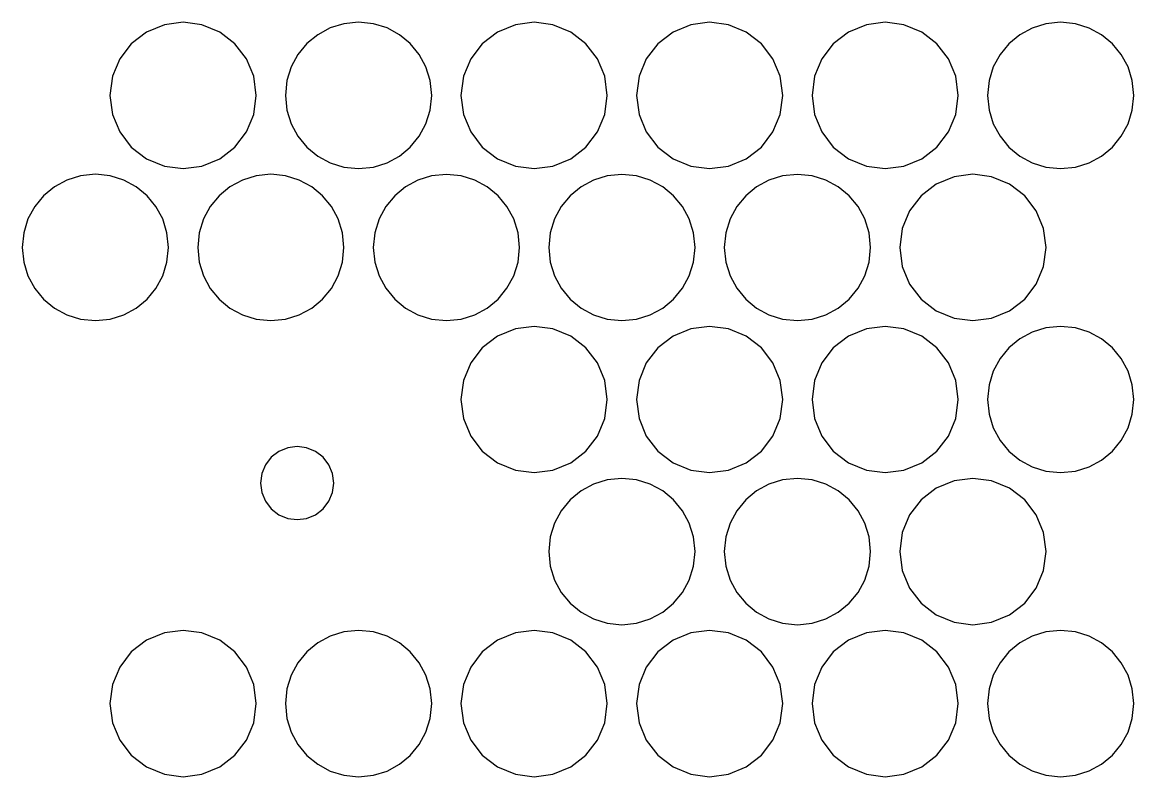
# Model space of a CAD drawing. Extents: x -1 to 195, y 16 to 212.
# Drawn here: x 119.5 to 195.5, y 15.5 to 67.1 of the extents above; entities that cross this region are included whole.
import ezdxf

# ---------------------------------------------------------------- set-up
doc = ezdxf.new("R2010")
doc.units = 0

msp = doc.modelspace()

# ---------------------------------------------------------------- linework, layer by layer
for p, q in [((129.216316, 66.902818), (127.999972, 66.400414)), ((130.499969, 67.070286), (129.216316, 66.902818)), ((131.783622, 66.902818), (130.499969, 67.070286)), ((132.999966, 66.400414), (131.783622, 66.902818)), ((141.49228, 66.968704), (140.55373, 66.677361)), ((142.499953, 67.070286), (141.49228, 66.968704)), ((143.507627, 66.968704), (142.499953, 67.070286)), ((144.446177, 66.677361), (143.507627, 66.968704)), ((153.216285, 66.902818), (151.999941, 66.400414)), ((154.499938, 67.070286), (153.216285, 66.902818)), ((155.783591, 66.902818), (154.499938, 67.070286)), ((156.999935, 66.400414), (155.783591, 66.902818)), ((165.21627, 66.902818), (163.999926, 66.400414)), ((166.499923, 67.070286), (165.21627, 66.902818)), ((167.783576, 66.902818), (166.499923, 67.070286)), ((168.99992, 66.400414), (167.783576, 66.902818)), ((177.216254, 66.902818), (175.99991, 66.400414)), ((178.499908, 67.070286), (177.216254, 66.902818)), ((179.783561, 66.902818), (178.499908, 67.070286)), ((180.999905, 66.400414), (179.783561, 66.902818)), ((189.4926, 66.965962), (188.554353, 66.674829)), ((190.499894, 67.067468), (189.4926, 66.965962)), ((191.507187, 66.965962), (190.499894, 67.067468)), ((192.445434, 66.674829), (191.507187, 66.965962)), ((127.999972, 66.400414), (126.956705, 65.598231)), ((134.043233, 65.598231), (132.999966, 66.400414)), ((139.704409, 66.216365), (138.964424, 65.605821)), ((140.55373, 66.677361), (139.704409, 66.216365)), ((145.295498, 66.216365), (144.446177, 66.677361)), ((146.035483, 65.605821), (145.295498, 66.216365)), ((151.999941, 66.400414), (150.956674, 65.598231)), ((158.043202, 65.598231), (156.999935, 66.400414)), ((163.999926, 66.400414), (162.956659, 65.598231)), ((170.043187, 65.598231), (168.99992, 66.400414)), ((175.99991, 66.400414), (174.956644, 65.598231)), ((182.043171, 65.598231), (180.999905, 66.400414)), ((187.705243, 66.214149), (186.96536, 65.604)), ((188.554353, 66.674829), (187.705243, 66.214149)), ((193.294544, 66.214149), (192.445434, 66.674829)), ((194.034427, 65.604), (193.294544, 66.214149)), ((126.956705, 65.598231), (126.169847, 64.570289)), ((134.830091, 64.570289), (134.043233, 65.598231)), ((138.964424, 65.605821), (138.35388, 64.865836)), ((146.646027, 64.865836), (146.035483, 65.605821)), ((150.956674, 65.598231), (150.169816, 64.570289)), ((158.83006, 64.570289), (158.043202, 65.598231)), ((162.956659, 65.598231), (162.169801, 64.570289)), ((170.830045, 64.570289), (170.043187, 65.598231)), ((174.956644, 65.598231), (174.169785, 64.570289)), ((182.83003, 64.570289), (182.043171, 65.598231)), ((186.96536, 65.604), (186.354794, 64.864461)), ((194.644993, 64.864461), (194.034427, 65.604)), ((138.35388, 64.865836), (137.892884, 64.016515)), ((147.107023, 64.016515), (146.646027, 64.865836)), ((186.354794, 64.864461), (185.893636, 64.01561)), ((195.106151, 64.01561), (194.644993, 64.864461)), ((126.169847, 64.570289), (125.673052, 63.374878)), ((135.326886, 63.374878), (134.830091, 64.570289)), ((137.892884, 64.016515), (137.601541, 63.077965)), ((147.398366, 63.077965), (147.107023, 64.016515)), ((150.169816, 64.570289), (149.673021, 63.374879)), ((159.326855, 63.374879), (158.83006, 64.570289)), ((162.169801, 64.570289), (161.673006, 63.374879)), ((171.32684, 63.374879), (170.830045, 64.570289)), ((174.169785, 64.570289), (173.67299, 63.374879)), ((183.326825, 63.374879), (182.83003, 64.570289)), ((185.893636, 64.01561), (185.601974, 63.077528)), ((195.397813, 63.077528), (195.106151, 64.01561)), ((125.673052, 63.374878), (125.499975, 62.070292)), ((135.499963, 62.070292), (135.326886, 63.374878)), ((149.673021, 63.374879), (149.499944, 62.070292)), ((159.499932, 62.070292), (159.326855, 63.374879)), ((161.673006, 63.374879), (161.499929, 62.070292)), ((171.499917, 62.070292), (171.32684, 63.374879)), ((173.67299, 63.374879), (173.499913, 62.070292)), ((183.499902, 62.070292), (183.326825, 63.374879)), ((137.601541, 63.077965), (137.499959, 62.070292)), ((147.499948, 62.070292), (147.398366, 63.077965)), ((185.601974, 63.077528), (185.499901, 62.070292)), ((195.499887, 62.070292), (195.397813, 63.077528)), ((125.499975, 62.070292), (125.673052, 60.765705)), ((135.326886, 60.765705), (135.499963, 62.070292)), ((135.499963, 62.070292), (135.499963, 62.070292)), ((137.499959, 62.070292), (137.601541, 61.062619)), ((147.398366, 61.062619), (147.499948, 62.070292)), ((147.499948, 62.070292), (147.499948, 62.070292)), ((149.499944, 62.070292), (149.673021, 60.765705)), ((159.326855, 60.765705), (159.499932, 62.070292)), ((159.499932, 62.070292), (159.499932, 62.070292)), ((161.499929, 62.070292), (161.673006, 60.765705)), ((171.32684, 60.765705), (171.499917, 62.070292)), ((171.499917, 62.070292), (171.499917, 62.070292)), ((173.499913, 62.070292), (173.67299, 60.765705)), ((183.326825, 60.765705), (183.499902, 62.070292)), ((183.499902, 62.070292), (183.499902, 62.070292)), ((185.499901, 62.070292), (185.601974, 61.063056)), ((195.397813, 61.063056), (195.499887, 62.070292)), ((195.499887, 62.070292), (195.499887, 62.070292)), ((137.601541, 61.062619), (137.892884, 60.124068)), ((147.107023, 60.124068), (147.398366, 61.062619)), ((185.601974, 61.063056), (185.893636, 60.124973)), ((195.106151, 60.124973), (195.397813, 61.063056)), ((125.673052, 60.765705), (126.169847, 59.570295)), ((134.830091, 59.570295), (135.326886, 60.765705)), ((137.892884, 60.124068), (138.35388, 59.274748)), ((146.646027, 59.274748), (147.107023, 60.124068)), ((149.673021, 60.765705), (150.169816, 59.570295)), ((158.83006, 59.570295), (159.326855, 60.765705)), ((161.673006, 60.765705), (162.169801, 59.570295)), ((170.830045, 59.570295), (171.32684, 60.765705)), ((173.67299, 60.765705), (174.169785, 59.570295)), ((182.83003, 59.570295), (183.326825, 60.765705)), ((185.893636, 60.124973), (186.354794, 59.276123)), ((194.644993, 59.276123), (195.106151, 60.124973)), ((126.169847, 59.570295), (126.956705, 58.542352)), ((134.043233, 58.542352), (134.830091, 59.570295)), ((150.169816, 59.570295), (150.956674, 58.542352)), ((158.043202, 58.542352), (158.83006, 59.570295)), ((162.169801, 59.570295), (162.956659, 58.542352)), ((170.043187, 58.542352), (170.830045, 59.570295)), ((174.169785, 59.570295), (174.956644, 58.542352)), ((182.043171, 58.542352), (182.83003, 59.570295)), ((126.956705, 58.542352), (127.999972, 57.74017)), ((132.999966, 57.74017), (134.043233, 58.542352)), ((138.35388, 59.274748), (138.964424, 58.534762)), ((138.964424, 58.534762), (139.704409, 57.924218)), ((145.295498, 57.924218), (146.035483, 58.534762)), ((146.035483, 58.534762), (146.646027, 59.274748)), ((150.956674, 58.542352), (151.999941, 57.74017)), ((156.999935, 57.74017), (158.043202, 58.542352)), ((162.956659, 58.542352), (163.999926, 57.74017)), ((168.99992, 57.74017), (170.043187, 58.542352)), ((174.956644, 58.542352), (175.99991, 57.74017)), ((180.999905, 57.74017), (182.043171, 58.542352)), ((186.354794, 59.276123), (186.96536, 58.536584)), ((186.96536, 58.536584), (187.705243, 57.926435)), ((193.294544, 57.926435), (194.034427, 58.536584)), ((194.034427, 58.536584), (194.644993, 59.276123)), ((139.704409, 57.924218), (140.55373, 57.463222)), ((144.446177, 57.463222), (145.295498, 57.924218)), ((187.705243, 57.926435), (188.554353, 57.465754)), ((192.445434, 57.465754), (193.294544, 57.926435)), ((127.999972, 57.74017), (129.216316, 57.237766)), ((129.216316, 57.237766), (130.499969, 57.070298)), ((130.499969, 57.070298), (131.783622, 57.237766)), ((131.783622, 57.237766), (132.999966, 57.74017)), ((140.55373, 57.463222), (141.49228, 57.17188)), ((141.49228, 57.17188), (142.499953, 57.070298)), ((142.499953, 57.070298), (143.507627, 57.17188)), ((143.507627, 57.17188), (144.446177, 57.463222)), ((151.999941, 57.74017), (153.216285, 57.237766)), ((153.216285, 57.237766), (154.499938, 57.070297)), ((154.499938, 57.070297), (155.783591, 57.237766)), ((155.783591, 57.237766), (156.999935, 57.74017)), ((163.999926, 57.74017), (165.21627, 57.237766)), ((165.21627, 57.237766), (166.499923, 57.070297)), ((166.499923, 57.070297), (167.783576, 57.237766)), ((167.783576, 57.237766), (168.99992, 57.74017)), ((175.99991, 57.74017), (177.216254, 57.237766)), ((177.216254, 57.237766), (178.499908, 57.070297)), ((178.499908, 57.070297), (179.783561, 57.237766)), ((179.783561, 57.237766), (180.999905, 57.74017)), ((188.554353, 57.465754), (189.4926, 57.174622)), ((189.4926, 57.174622), (190.499894, 57.073115)), ((190.499894, 57.073115), (191.507187, 57.174622)), ((191.507187, 57.174622), (192.445434, 57.465754)), ((122.554032, 56.283645), (121.704797, 55.822778)), ((123.492458, 56.574902), (122.554032, 56.283645)), ((124.499976, 56.676453), (123.492458, 56.574902)), ((125.507494, 56.574902), (124.499976, 56.676453)), ((126.44592, 56.283645), (125.507494, 56.574902)), ((127.295155, 55.822778), (126.44592, 56.283645)), ((134.55422, 56.282888), (133.705049, 55.822115)), ((135.492556, 56.574082), (134.55422, 56.282888)), ((136.499961, 56.675611), (135.492556, 56.574082)), ((137.507365, 56.574082), (136.499961, 56.675611)), ((138.445701, 56.282888), (137.507365, 56.574082)), ((139.294873, 55.822115), (138.445701, 56.282888)), ((146.554406, 56.282147), (145.705296, 55.821466)), ((147.492652, 56.573279), (146.554406, 56.282147)), ((148.499946, 56.674785), (147.492652, 56.573279)), ((149.507239, 56.573279), (148.499946, 56.674785)), ((150.445486, 56.282147), (149.507239, 56.573279)), ((151.294596, 55.821466), (150.445486, 56.282147)), ((158.55439, 56.282147), (157.70528, 55.821466)), ((159.492637, 56.573279), (158.55439, 56.282147)), ((160.499931, 56.674785), (159.492637, 56.573279)), ((161.507224, 56.573279), (160.499931, 56.674785)), ((162.445471, 56.282147), (161.507224, 56.573279)), ((163.294581, 55.821466), (162.445471, 56.282147)), ((170.554375, 56.282147), (169.705265, 55.821466)), ((171.492622, 56.573279), (170.554375, 56.282147)), ((172.499915, 56.674785), (171.492622, 56.573279)), ((173.507209, 56.573279), (172.499915, 56.674785)), ((174.445455, 56.282147), (173.507209, 56.573279)), ((175.294565, 55.821466), (174.445455, 56.282147)), ((183.216248, 56.510135), (181.999904, 56.007731)), ((184.499901, 56.677603), (183.216248, 56.510135)), ((185.783554, 56.510135), (184.499901, 56.677603)), ((186.999898, 56.007731), (185.783554, 56.510135)), ((121.704797, 55.822778), (120.964853, 55.212395)), ((128.035099, 55.212395), (127.295155, 55.822778)), ((133.705049, 55.822115), (132.965136, 55.211851)), ((140.034786, 55.211851), (139.294873, 55.822115)), ((145.705296, 55.821466), (144.965413, 55.211317)), ((152.034479, 55.211317), (151.294596, 55.821466)), ((157.70528, 55.821466), (156.965397, 55.211317)), ((164.034464, 55.211317), (163.294581, 55.821466)), ((169.705265, 55.821466), (168.965382, 55.211317)), ((176.034448, 55.211317), (175.294565, 55.821466)), ((181.999904, 56.007731), (180.956637, 55.205549)), ((188.043165, 55.205549), (186.999898, 56.007731)), ((120.964853, 55.212395), (120.3543, 54.472592)), ((128.645652, 54.472592), (128.035099, 55.212395)), ((132.965136, 55.211851), (132.354576, 54.472181)), ((140.645345, 54.472181), (140.034786, 55.211851)), ((144.965413, 55.211317), (144.354847, 54.471778)), ((152.645045, 54.471778), (152.034479, 55.211317)), ((156.965397, 55.211317), (156.354831, 54.471778)), ((164.64503, 54.471778), (164.034464, 55.211317)), ((168.965382, 55.211317), (168.354816, 54.471778)), ((176.645014, 54.471778), (176.034448, 55.211317)), ((180.956637, 55.205549), (180.169779, 54.177606)), ((188.830023, 54.177606), (188.043165, 55.205549)), ((120.3543, 54.472592), (119.893238, 53.623463)), ((129.106714, 53.623463), (128.645652, 54.472592)), ((132.354576, 54.472181), (131.893465, 53.623193)), ((141.106456, 53.623193), (140.645345, 54.472181)), ((144.354847, 54.471778), (143.893688, 53.622928)), ((153.106204, 53.622928), (152.645045, 54.471778)), ((156.354831, 54.471778), (155.893673, 53.622928)), ((165.106188, 53.622928), (164.64503, 54.471778)), ((168.354816, 54.471778), (167.893657, 53.622928)), ((177.106173, 53.622928), (176.645014, 54.471778)), ((180.169779, 54.177606), (179.672984, 52.982196)), ((189.326818, 52.982196), (188.830023, 54.177606)), ((119.893238, 53.623463), (119.601765, 52.685104)), ((129.398187, 52.685104), (129.106714, 53.623463)), ((131.893465, 53.623193), (131.601897, 52.684973)), ((141.398024, 52.684973), (141.106456, 53.623193)), ((143.893688, 53.622928), (143.602027, 52.684845)), ((153.397865, 52.684845), (153.106204, 53.622928)), ((155.893673, 53.622928), (155.602011, 52.684845)), ((165.39785, 52.684845), (165.106188, 53.622928)), ((167.893657, 53.622928), (167.601996, 52.684845)), ((177.397834, 52.684845), (177.106173, 53.622928)), ((119.601765, 52.685104), (119.499982, 51.677609)), ((129.49997, 51.677609), (129.398187, 52.685104)), ((131.601897, 52.684973), (131.499967, 51.677609)), ((141.499954, 51.677609), (141.398024, 52.684973)), ((143.602027, 52.684845), (143.499953, 51.677609)), ((153.499939, 51.677609), (153.397865, 52.684845)), ((155.602011, 52.684845), (155.499938, 51.677609)), ((165.499923, 51.677609), (165.39785, 52.684845)), ((167.601996, 52.684845), (167.499922, 51.677609)), ((177.499908, 51.677609), (177.397834, 52.684845)), ((179.672984, 52.982196), (179.499907, 51.677609)), ((189.499896, 51.677609), (189.326818, 52.982196)), ((119.499982, 51.677609), (119.601765, 50.670114)), ((129.398187, 50.670114), (129.49997, 51.677609)), ((129.49997, 51.677609), (129.49997, 51.677609)), ((131.499967, 51.677609), (131.601897, 50.670245)), ((141.398024, 50.670245), (141.499954, 51.677609)), ((141.499954, 51.677609), (141.499954, 51.677609)), ((143.499953, 51.677609), (143.602027, 50.670373)), ((153.397865, 50.670373), (153.499939, 51.677609)), ((153.499939, 51.677609), (153.499939, 51.677609)), ((155.499938, 51.677609), (155.602011, 50.670373)), ((165.39785, 50.670373), (165.499923, 51.677609)), ((165.499923, 51.677609), (165.499923, 51.677609)), ((167.499922, 51.677609), (167.601996, 50.670373)), ((177.397834, 50.670373), (177.499908, 51.677609)), ((177.499908, 51.677609), (177.499908, 51.677609)), ((179.499907, 51.677609), (179.672984, 50.373022)), ((189.326818, 50.373022), (189.499896, 51.677609)), ((189.499896, 51.677609), (189.499896, 51.677609)), ((119.601765, 50.670114), (119.893238, 49.731755)), ((129.106714, 49.731755), (129.398187, 50.670114)), ((131.601897, 50.670245), (131.893465, 49.732025)), ((141.106456, 49.732025), (141.398024, 50.670245)), ((143.602027, 50.670373), (143.893688, 49.73229)), ((153.106204, 49.73229), (153.397865, 50.670373)), ((155.602011, 50.670373), (155.893673, 49.73229)), ((165.106188, 49.73229), (165.39785, 50.670373)), ((167.601996, 50.670373), (167.893657, 49.73229)), ((177.106173, 49.73229), (177.397834, 50.670373)), ((179.672984, 50.373022), (180.169779, 49.177612)), ((188.830023, 49.177612), (189.326818, 50.373022)), ((119.893238, 49.731755), (120.3543, 48.882626)), ((128.645652, 48.882626), (129.106714, 49.731755)), ((131.893465, 49.732025), (132.354576, 48.883037)), ((140.645345, 48.883037), (141.106456, 49.732025)), ((143.893688, 49.73229), (144.354847, 48.88344)), ((152.645045, 48.88344), (153.106204, 49.73229)), ((155.893673, 49.73229), (156.354831, 48.88344)), ((164.64503, 48.88344), (165.106188, 49.73229)), ((167.893657, 49.73229), (168.354816, 48.88344)), ((176.645014, 48.88344), (177.106173, 49.73229)), ((120.3543, 48.882626), (120.964853, 48.142823)), ((128.035099, 48.142823), (128.645652, 48.882626)), ((132.354576, 48.883037), (132.965136, 48.143367)), ((140.034786, 48.143367), (140.645345, 48.883037)), ((144.354847, 48.88344), (144.965413, 48.143901)), ((152.034479, 48.143901), (152.645045, 48.88344)), ((156.354831, 48.88344), (156.965397, 48.143901)), ((164.034464, 48.143901), (164.64503, 48.88344)), ((168.354816, 48.88344), (168.965382, 48.143901)), ((176.034448, 48.143901), (176.645014, 48.88344)), ((180.169779, 49.177612), (180.956637, 48.14967)), ((188.043165, 48.14967), (188.830023, 49.177612)), ((120.964853, 48.142823), (121.704797, 47.53244)), ((127.295155, 47.53244), (128.035099, 48.142823)), ((132.965136, 48.143367), (133.705049, 47.533103)), ((139.294873, 47.533103), (140.034786, 48.143367)), ((144.965413, 48.143901), (145.705296, 47.533752)), ((151.294596, 47.533752), (152.034479, 48.143901)), ((156.965397, 48.143901), (157.70528, 47.533752)), ((163.294581, 47.533752), (164.034464, 48.143901)), ((168.965382, 48.143901), (169.705265, 47.533752)), ((175.294565, 47.533752), (176.034448, 48.143901)), ((180.956637, 48.14967), (181.999904, 47.347487)), ((186.999898, 47.347487), (188.043165, 48.14967)), ((121.704797, 47.53244), (122.554032, 47.071573)), ((126.44592, 47.071573), (127.295155, 47.53244)), ((133.705049, 47.533103), (134.55422, 47.07233)), ((138.445701, 47.07233), (139.294873, 47.533103)), ((145.705296, 47.533752), (146.554406, 47.073072)), ((150.445486, 47.073072), (151.294596, 47.533752)), ((157.70528, 47.533752), (158.55439, 47.073072)), ((162.445471, 47.073072), (163.294581, 47.533752)), ((169.705265, 47.533752), (170.554375, 47.073072)), ((174.445455, 47.073072), (175.294565, 47.533752)), ((181.999904, 47.347487), (183.216248, 46.845083)), ((185.783554, 46.845083), (186.999898, 47.347487)), ((122.554032, 47.071573), (123.492458, 46.780317)), ((123.492458, 46.780317), (124.499976, 46.678766)), ((124.499976, 46.678766), (125.507494, 46.780317)), ((125.507494, 46.780317), (126.44592, 47.071573)), ((134.55422, 47.07233), (135.492556, 46.781136)), ((135.492556, 46.781136), (136.499961, 46.679608)), ((136.499961, 46.679608), (137.507365, 46.781136)), ((137.507365, 46.781136), (138.445701, 47.07233)), ((146.554406, 47.073072), (147.492652, 46.781939)), ((147.492652, 46.781939), (148.499946, 46.680433)), ((148.499946, 46.680433), (149.507239, 46.781939)), ((149.507239, 46.781939), (150.445486, 47.073072)), ((158.55439, 47.073072), (159.492637, 46.781939)), ((159.492637, 46.781939), (160.499931, 46.680433)), ((160.499931, 46.680433), (161.507224, 46.781939)), ((161.507224, 46.781939), (162.445471, 47.073072)), ((170.554375, 47.073072), (171.492622, 46.781939)), ((171.492622, 46.781939), (172.499915, 46.680433)), ((172.499915, 46.680433), (173.507209, 46.781939)), ((173.507209, 46.781939), (174.445455, 47.073072)), ((183.216248, 46.845083), (184.499901, 46.677615)), ((184.499901, 46.677615), (185.783554, 46.845083)), ((151.999941, 45.615437), (150.956674, 44.813255)), ((153.216285, 46.117842), (151.999941, 45.615437)), ((154.499938, 46.28531), (153.216285, 46.117842)), ((155.783591, 46.117842), (154.499938, 46.28531)), ((156.999935, 45.615437), (155.783591, 46.117842)), ((158.043202, 44.813255), (156.999935, 45.615437)), ((163.999926, 45.615437), (162.956659, 44.813255)), ((165.21627, 46.117842), (163.999926, 45.615437)), ((166.499923, 46.28531), (165.21627, 46.117842)), ((167.783576, 46.117842), (166.499923, 46.28531)), ((168.99992, 45.615437), (167.783576, 46.117842)), ((170.043187, 44.813255), (168.99992, 45.615437)), ((175.99991, 45.615437), (174.956644, 44.813255)), ((177.216254, 46.117842), (175.99991, 45.615437)), ((178.499908, 46.28531), (177.216254, 46.117842)), ((179.783561, 46.117842), (178.499908, 46.28531)), ((180.999905, 45.615437), (179.783561, 46.117842)), ((182.043171, 44.813255), (180.999905, 45.615437)), ((188.554353, 45.889853), (187.705243, 45.429173)), ((189.4926, 46.180986), (188.554353, 45.889853)), ((190.499894, 46.282492), (189.4926, 46.180986)), ((191.507187, 46.180986), (190.499894, 46.282492)), ((192.445434, 45.889853), (191.507187, 46.180986)), ((193.294544, 45.429173), (192.445434, 45.889853)), ((187.705243, 45.429173), (186.96536, 44.819023)), ((194.034427, 44.819023), (193.294544, 45.429173)), ((150.956674, 44.813255), (150.169816, 43.785313)), ((158.83006, 43.785313), (158.043202, 44.813255)), ((162.956659, 44.813255), (162.169801, 43.785313)), ((170.830045, 43.785313), (170.043187, 44.813255)), ((174.956644, 44.813255), (174.169785, 43.785313)), ((182.83003, 43.785313), (182.043171, 44.813255)), ((186.96536, 44.819023), (186.354794, 44.079484)), ((194.644993, 44.079484), (194.034427, 44.819023)), ((150.169816, 43.785313), (149.673021, 42.589902)), ((159.326855, 42.589902), (158.83006, 43.785313)), ((162.169801, 43.785313), (161.673006, 42.589902)), ((171.32684, 42.589902), (170.830045, 43.785313)), ((174.169785, 43.785313), (173.67299, 42.589902)), ((183.326825, 42.589902), (182.83003, 43.785313)), ((186.354794, 44.079484), (185.893636, 43.230634)), ((195.106151, 43.230634), (194.644993, 44.079484)), ((149.673021, 42.589902), (149.499944, 41.285315)), ((159.499932, 41.285315), (159.326855, 42.589902)), ((161.673006, 42.589902), (161.499929, 41.285315)), ((171.499917, 41.285315), (171.32684, 42.589902)), ((173.67299, 42.589902), (173.499913, 41.285315)), ((183.499902, 41.285315), (183.326825, 42.589902)), ((185.893636, 43.230634), (185.601974, 42.292551)), ((195.397813, 42.292551), (195.106151, 43.230634)), ((185.601974, 42.292551), (185.499901, 41.285315)), ((195.499887, 41.285315), (195.397813, 42.292551)), ((149.499944, 41.285315), (149.673021, 39.980729)), ((159.326855, 39.980729), (159.499932, 41.285315)), ((159.499932, 41.285315), (159.499932, 41.285315)), ((161.499929, 41.285315), (161.673006, 39.980729)), ((171.32684, 39.980729), (171.499917, 41.285315)), ((171.499917, 41.285315), (171.499917, 41.285315)), ((173.499913, 41.285315), (173.67299, 39.980729)), ((183.326825, 39.980729), (183.499902, 41.285315)), ((183.499902, 41.285315), (183.499902, 41.285315)), ((185.499901, 41.285315), (185.601974, 40.278079)), ((195.397813, 40.278079), (195.499887, 41.285315)), ((195.499887, 41.285315), (195.499887, 41.285315)), ((149.673021, 39.980729), (150.169816, 38.785318)), ((158.83006, 38.785318), (159.326855, 39.980729)), ((161.673006, 39.980729), (162.169801, 38.785318)), ((170.830045, 38.785318), (171.32684, 39.980729)), ((173.67299, 39.980729), (174.169785, 38.785318)), ((182.83003, 38.785318), (183.326825, 39.980729)), ((185.601974, 40.278079), (185.893636, 39.339997)), ((195.106151, 39.339997), (195.397813, 40.278079)), ((150.169816, 38.785318), (150.956674, 37.757376)), ((158.043202, 37.757376), (158.83006, 38.785318)), ((162.169801, 38.785318), (162.956659, 37.757376)), ((170.043187, 37.757376), (170.830045, 38.785318)), ((174.169785, 38.785318), (174.956644, 37.757376)), ((182.043171, 37.757376), (182.83003, 38.785318)), ((185.893636, 39.339997), (186.354794, 38.491146)), ((194.644993, 38.491146), (195.106151, 39.339997)), ((138.299958, 38.07532), (137.658131, 37.991586)), ((138.941784, 37.991586), (138.299958, 38.07532)), ((186.354794, 38.491146), (186.96536, 37.751607)), ((194.034427, 37.751607), (194.644993, 38.491146)), ((136.528326, 37.339293), (136.134897, 36.825322)), ((137.049959, 37.740384), (136.528326, 37.339293)), ((137.658131, 37.991586), (137.049959, 37.740384)), ((139.549956, 37.740384), (138.941784, 37.991586)), ((140.07159, 37.339293), (139.549956, 37.740384)), ((140.465019, 36.825322), (140.07159, 37.339293)), ((150.956674, 37.757376), (151.999941, 36.955193)), ((156.999935, 36.955193), (158.043202, 37.757376)), ((162.956659, 37.757376), (163.999926, 36.955193)), ((168.99992, 36.955193), (170.043187, 37.757376)), ((174.956644, 37.757376), (175.99991, 36.955193)), ((180.999905, 36.955193), (182.043171, 37.757376)), ((186.96536, 37.751607), (187.705243, 37.141458)), ((193.294544, 37.141458), (194.034427, 37.751607)), ((136.134897, 36.825322), (135.886499, 36.227617)), ((140.713416, 36.227617), (140.465019, 36.825322)), ((151.999941, 36.955193), (153.216285, 36.452789)), ((155.783591, 36.452789), (156.999935, 36.955193)), ((163.999926, 36.955193), (165.21627, 36.452789)), ((167.783576, 36.452789), (168.99992, 36.955193)), ((175.99991, 36.955193), (177.216254, 36.452789)), ((179.783561, 36.452789), (180.999905, 36.955193)), ((187.705243, 37.141458), (188.554353, 36.680778)), ((188.554353, 36.680778), (189.4926, 36.389645)), ((191.507187, 36.389645), (192.445434, 36.680778)), ((192.445434, 36.680778), (193.294544, 37.141458)), ((135.886499, 36.227617), (135.79996, 35.575323)), ((140.799955, 35.575323), (140.713416, 36.227617)), ((153.216285, 36.452789), (154.499938, 36.285321)), ((154.499938, 36.285321), (155.783591, 36.452789)), ((159.492637, 35.788306), (158.55439, 35.497173)), ((160.499931, 35.889812), (159.492637, 35.788306)), ((161.507224, 35.788306), (160.499931, 35.889812)), ((162.445471, 35.497173), (161.507224, 35.788306)), ((165.21627, 36.452789), (166.499923, 36.285321)), ((166.499923, 36.285321), (167.783576, 36.452789)), ((171.492622, 35.788306), (170.554375, 35.497173)), ((172.499915, 35.889812), (171.492622, 35.788306)), ((173.507209, 35.788306), (172.499915, 35.889812)), ((174.445455, 35.497173), (173.507209, 35.788306)), ((177.216254, 36.452789), (178.499908, 36.285321)), ((178.499908, 36.285321), (179.783561, 36.452789)), ((183.216248, 35.725162), (181.999904, 35.222757)), ((184.499901, 35.89263), (183.216248, 35.725162)), ((185.783554, 35.725162), (184.499901, 35.89263)), ((186.999898, 35.222757), (185.783554, 35.725162)), ((189.4926, 36.389645), (190.499894, 36.288139)), ((190.499894, 36.288139), (191.507187, 36.389645)), ((135.79996, 35.575323), (135.886499, 34.92303)), ((140.713416, 34.92303), (140.799955, 35.575323)), ((140.799955, 35.575323), (140.799955, 35.575323)), ((157.70528, 35.036493), (156.965397, 34.426343)), ((158.55439, 35.497173), (157.70528, 35.036493)), ((163.294581, 35.036493), (162.445471, 35.497173)), ((164.034464, 34.426343), (163.294581, 35.036493)), ((169.705265, 35.036493), (168.965382, 34.426343)), ((170.554375, 35.497173), (169.705265, 35.036493)), ((175.294565, 35.036493), (174.445455, 35.497173)), ((176.034448, 34.426343), (175.294565, 35.036493)), ((181.999904, 35.222757), (180.956637, 34.420575)), ((188.043165, 34.420575), (186.999898, 35.222757)), ((135.886499, 34.92303), (136.134897, 34.325325)), ((136.134897, 34.325325), (136.528326, 33.811353)), ((140.07159, 33.811353), (140.465019, 34.325325)), ((140.465019, 34.325325), (140.713416, 34.92303)), ((156.965397, 34.426343), (156.354831, 33.686804)), ((164.64503, 33.686804), (164.034464, 34.426343)), ((168.965382, 34.426343), (168.354816, 33.686804)), ((176.645014, 33.686804), (176.034448, 34.426343)), ((180.956637, 34.420575), (180.169779, 33.392632)), ((188.830023, 33.392632), (188.043165, 34.420575)), ((136.528326, 33.811353), (137.049959, 33.410262)), ((139.549956, 33.410262), (140.07159, 33.811353)), ((156.354831, 33.686804), (155.893673, 32.837954)), ((165.106188, 32.837954), (164.64503, 33.686804)), ((168.354816, 33.686804), (167.893657, 32.837954)), ((177.106173, 32.837954), (176.645014, 33.686804)), ((137.049959, 33.410262), (137.658131, 33.15906)), ((137.658131, 33.15906), (138.299958, 33.075326)), ((138.299958, 33.075326), (138.941784, 33.15906)), ((138.941784, 33.15906), (139.549956, 33.410262)), ((155.893673, 32.837954), (155.602011, 31.899871)), ((165.39785, 31.899871), (165.106188, 32.837954)), ((167.893657, 32.837954), (167.601996, 31.899871)), ((177.397834, 31.899871), (177.106173, 32.837954)), ((180.169779, 33.392632), (179.672984, 32.197222)), ((189.326818, 32.197222), (188.830023, 33.392632)), ((179.672984, 32.197222), (179.499907, 30.892635)), ((189.499896, 30.892635), (189.326818, 32.197222)), ((155.602011, 31.899871), (155.499938, 30.892635)), ((165.499923, 30.892635), (165.39785, 31.899871)), ((167.601996, 31.899871), (167.499922, 30.892635)), ((177.499908, 30.892635), (177.397834, 31.899871)), ((155.499938, 30.892635), (155.602011, 29.885399)), ((165.39785, 29.885399), (165.499923, 30.892635)), ((165.499923, 30.892635), (165.499923, 30.892635)), ((167.499922, 30.892635), (167.601996, 29.885399)), ((177.397834, 29.885399), (177.499908, 30.892635)), ((177.499908, 30.892635), (177.499908, 30.892635)), ((179.499907, 30.892635), (179.672984, 29.588049)), ((189.326818, 29.588049), (189.499896, 30.892635)), ((189.499896, 30.892635), (189.499896, 30.892635)), ((155.602011, 29.885399), (155.893673, 28.947317)), ((165.106188, 28.947317), (165.39785, 29.885399)), ((167.601996, 29.885399), (167.893657, 28.947317)), ((177.106173, 28.947317), (177.397834, 29.885399)), ((155.893673, 28.947317), (156.354831, 28.098466)), ((164.64503, 28.098466), (165.106188, 28.947317)), ((167.893657, 28.947317), (168.354816, 28.098466)), ((176.645014, 28.098466), (177.106173, 28.947317)), ((179.672984, 29.588049), (180.169779, 28.392638)), ((188.830023, 28.392638), (189.326818, 29.588049)), ((180.169779, 28.392638), (180.956637, 27.364696)), ((188.043165, 27.364696), (188.830023, 28.392638)), ((156.354831, 28.098466), (156.965397, 27.358927)), ((164.034464, 27.358927), (164.64503, 28.098466)), ((168.354816, 28.098466), (168.965382, 27.358927)), ((176.034448, 27.358927), (176.645014, 28.098466)), ((180.956637, 27.364696), (181.999904, 26.562513)), ((186.999898, 26.562513), (188.043165, 27.364696)), ((156.965397, 27.358927), (157.70528, 26.748778)), ((157.70528, 26.748778), (158.55439, 26.288098)), ((162.445471, 26.288098), (163.294581, 26.748778)), ((163.294581, 26.748778), (164.034464, 27.358927)), ((168.965382, 27.358927), (169.705265, 26.748778)), ((169.705265, 26.748778), (170.554375, 26.288098)), ((174.445455, 26.288098), (175.294565, 26.748778)), ((175.294565, 26.748778), (176.034448, 27.358927)), ((158.55439, 26.288098), (159.492637, 25.996965)), ((159.492637, 25.996965), (160.499931, 25.895459)), ((160.499931, 25.895459), (161.507224, 25.996965)), ((161.507224, 25.996965), (162.445471, 26.288098)), ((170.554375, 26.288098), (171.492622, 25.996965)), ((171.492622, 25.996965), (172.499915, 25.895459)), ((172.499915, 25.895459), (173.507209, 25.996965)), ((173.507209, 25.996965), (174.445455, 26.288098)), ((181.999904, 26.562513), (183.216248, 26.060109)), ((183.216248, 26.060109), (184.499901, 25.892641)), ((184.499901, 25.892641), (185.783554, 26.060109)), ((185.783554, 26.060109), (186.999898, 26.562513)), ((129.216316, 25.332868), (127.999972, 24.830463)), ((130.499969, 25.500336), (129.216316, 25.332868)), ((131.783622, 25.332868), (130.499969, 25.500336)), ((132.999966, 24.830463), (131.783622, 25.332868)), ((140.55373, 25.107411), (139.704409, 24.646415)), ((141.49228, 25.398754), (140.55373, 25.107411)), ((142.499953, 25.500336), (141.49228, 25.398754)), ((143.507627, 25.398754), (142.499953, 25.500336)), ((144.446177, 25.107411), (143.507627, 25.398754)), ((145.295498, 24.646415), (144.446177, 25.107411)), ((153.216285, 25.332868), (151.999941, 24.830464)), ((154.499938, 25.500336), (153.216285, 25.332868)), ((155.783591, 25.332868), (154.499938, 25.500336)), ((156.999935, 24.830464), (155.783591, 25.332868)), ((165.21627, 25.332868), (163.999926, 24.830464)), ((166.499923, 25.500336), (165.21627, 25.332868)), ((167.783576, 25.332868), (166.499923, 25.500336)), ((168.99992, 24.830464), (167.783576, 25.332868)), ((177.216254, 25.332868), (175.99991, 24.830464)), ((178.499908, 25.500336), (177.216254, 25.332868)), ((179.783561, 25.332868), (178.499908, 25.500336)), ((180.999905, 24.830464), (179.783561, 25.332868)), ((188.554353, 25.104879), (187.705243, 24.644199)), ((189.4926, 25.396012), (188.554353, 25.104879)), ((190.499894, 25.497518), (189.4926, 25.396012)), ((191.507187, 25.396012), (190.499894, 25.497518)), ((192.445434, 25.104879), (191.507187, 25.396012)), ((193.294544, 24.644199), (192.445434, 25.104879)), ((127.999972, 24.830463), (126.956705, 24.028281)), ((134.043233, 24.028281), (132.999966, 24.830463)), ((139.704409, 24.646415), (138.964424, 24.035871)), ((146.035483, 24.035871), (145.295498, 24.646415)), ((151.999941, 24.830464), (150.956674, 24.028281)), ((158.043202, 24.028281), (156.999935, 24.830464)), ((163.999926, 24.830464), (162.956659, 24.028281)), ((170.043187, 24.028281), (168.99992, 24.830464)), ((175.99991, 24.830464), (174.956644, 24.028281)), ((182.043171, 24.028281), (180.999905, 24.830464)), ((187.705243, 24.644199), (186.96536, 24.03405)), ((194.034427, 24.03405), (193.294544, 24.644199)), ((126.956705, 24.028281), (126.169847, 23.000339)), ((134.830091, 23.000339), (134.043233, 24.028281)), ((138.964424, 24.035871), (138.35388, 23.295886)), ((146.646027, 23.295886), (146.035483, 24.035871)), ((150.956674, 24.028281), (150.169816, 23.000339)), ((158.83006, 23.000339), (158.043202, 24.028281)), ((162.956659, 24.028281), (162.169801, 23.000339)), ((170.830045, 23.000339), (170.043187, 24.028281)), ((174.956644, 24.028281), (174.169785, 23.000339)), ((182.83003, 23.000339), (182.043171, 24.028281)), ((186.96536, 24.03405), (186.354794, 23.294511)), ((194.644993, 23.294511), (194.034427, 24.03405)), ((126.169847, 23.000339), (125.673052, 21.804928)), ((135.326886, 21.804928), (134.830091, 23.000339)), ((138.35388, 23.295886), (137.892884, 22.446565)), ((147.107023, 22.446565), (146.646027, 23.295886)), ((150.169816, 23.000339), (149.673021, 21.804928)), ((159.326855, 21.804928), (158.83006, 23.000339)), ((162.169801, 23.000339), (161.673006, 21.804928)), ((171.32684, 21.804928), (170.830045, 23.000339)), ((174.169785, 23.000339), (173.67299, 21.804928)), ((183.326825, 21.804928), (182.83003, 23.000339)), ((186.354794, 23.294511), (185.893636, 22.44566)), ((195.106151, 22.44566), (194.644993, 23.294511)), ((137.892884, 22.446565), (137.601541, 21.508015)), ((147.398366, 21.508015), (147.107023, 22.446565)), ((185.893636, 22.44566), (185.601974, 21.507578)), ((195.397813, 21.507578), (195.106151, 22.44566)), ((125.673052, 21.804928), (125.499975, 20.500342)), ((135.499963, 20.500342), (135.326886, 21.804928)), ((137.601541, 21.508015), (137.499959, 20.500342)), ((147.499948, 20.500342), (147.398366, 21.508015)), ((149.673021, 21.804928), (149.499944, 20.500342)), ((159.499932, 20.500342), (159.326855, 21.804928)), ((161.673006, 21.804928), (161.499929, 20.500342)), ((171.499917, 20.500342), (171.32684, 21.804928)), ((173.67299, 21.804928), (173.499913, 20.500342)), ((183.499902, 20.500342), (183.326825, 21.804928)), ((185.601974, 21.507578), (185.499901, 20.500342)), ((195.499887, 20.500342), (195.397813, 21.507578)), ((125.499975, 20.500342), (125.673052, 19.195755)), ((135.326886, 19.195755), (135.499963, 20.500342)), ((135.499963, 20.500342), (135.499963, 20.500342)), ((137.499959, 20.500342), (137.601541, 19.492668)), ((147.398366, 19.492668), (147.499948, 20.500342)), ((147.499948, 20.500342), (147.499948, 20.500342)), ((149.499944, 20.500342), (149.673021, 19.195755)), ((159.326855, 19.195755), (159.499932, 20.500342)), ((159.499932, 20.500342), (159.499932, 20.500342)), ((161.499929, 20.500342), (161.673006, 19.195755)), ((171.32684, 19.195755), (171.499917, 20.500342)), ((171.499917, 20.500342), (171.499917, 20.500342)), ((173.499913, 20.500342), (173.67299, 19.195755)), ((183.326825, 19.195755), (183.499902, 20.500342)), ((183.499902, 20.500342), (183.499902, 20.500342)), ((185.499901, 20.500342), (185.601974, 19.493106)), ((195.397813, 19.493106), (195.499887, 20.500342)), ((195.499887, 20.500342), (195.499887, 20.500342)), ((125.673052, 19.195755), (126.169847, 18.000345)), ((134.830091, 18.000345), (135.326886, 19.195755)), ((137.601541, 19.492668), (137.892884, 18.554118)), ((147.107023, 18.554118), (147.398366, 19.492668)), ((149.673021, 19.195755), (150.169816, 18.000344)), ((158.83006, 18.000344), (159.326855, 19.195755)), ((161.673006, 19.195755), (162.169801, 18.000344)), ((170.830045, 18.000344), (171.32684, 19.195755)), ((173.67299, 19.195755), (174.169785, 18.000344)), ((182.83003, 18.000344), (183.326825, 19.195755)), ((185.601974, 19.493106), (185.893636, 18.555023)), ((195.106151, 18.555023), (195.397813, 19.493106)), ((137.892884, 18.554118), (138.35388, 17.704797)), ((146.646027, 17.704797), (147.107023, 18.554118)), ((185.893636, 18.555023), (186.354794, 17.706173)), ((194.644993, 17.706173), (195.106151, 18.555023)), ((126.169847, 18.000345), (126.956705, 16.972402)), ((134.043233, 16.972402), (134.830091, 18.000345)), ((138.35388, 17.704797), (138.964424, 16.964812)), ((146.035483, 16.964812), (146.646027, 17.704797)), ((150.169816, 18.000344), (150.956674, 16.972402)), ((158.043202, 16.972402), (158.83006, 18.000344)), ((162.169801, 18.000344), (162.956659, 16.972402)), ((170.043187, 16.972402), (170.830045, 18.000344)), ((174.169785, 18.000344), (174.956644, 16.972402)), ((182.043171, 16.972402), (182.83003, 18.000344)), ((186.354794, 17.706173), (186.96536, 16.966634)), ((194.034427, 16.966634), (194.644993, 17.706173)), ((126.956705, 16.972402), (127.999972, 16.17022)), ((132.999966, 16.17022), (134.043233, 16.972402)), ((138.964424, 16.964812), (139.704409, 16.354268)), ((145.295498, 16.354268), (146.035483, 16.964812)), ((150.956674, 16.972402), (151.999941, 16.17022)), ((156.999935, 16.17022), (158.043202, 16.972402)), ((162.956659, 16.972402), (163.999926, 16.17022)), ((168.99992, 16.17022), (170.043187, 16.972402)), ((174.956644, 16.972402), (175.99991, 16.17022)), ((180.999905, 16.17022), (182.043171, 16.972402)), ((186.96536, 16.966634), (187.705243, 16.356484)), ((193.294544, 16.356484), (194.034427, 16.966634)), ((127.999972, 16.17022), (129.216316, 15.667816)), ((131.783622, 15.667816), (132.999966, 16.17022)), ((139.704409, 16.354268), (140.55373, 15.893272)), ((144.446177, 15.893272), (145.295498, 16.354268)), ((151.999941, 16.17022), (153.216285, 15.667815)), ((155.783591, 15.667815), (156.999935, 16.17022)), ((163.999926, 16.17022), (165.21627, 15.667815)), ((167.783576, 15.667815), (168.99992, 16.17022)), ((175.99991, 16.17022), (177.216254, 15.667815)), ((179.783561, 15.667815), (180.999905, 16.17022)), ((187.705243, 16.356484), (188.554353, 15.895804)), ((192.445434, 15.895804), (193.294544, 16.356484)), ((129.216316, 15.667816), (130.499969, 15.500348)), ((130.499969, 15.500348), (131.783622, 15.667816)), ((140.55373, 15.893272), (141.49228, 15.60193)), ((141.49228, 15.60193), (142.499953, 15.500348)), ((142.499953, 15.500348), (143.507627, 15.60193)), ((143.507627, 15.60193), (144.446177, 15.893272)), ((153.216285, 15.667815), (154.499938, 15.500347)), ((154.499938, 15.500347), (155.783591, 15.667815)), ((165.21627, 15.667815), (166.499923, 15.500347)), ((166.499923, 15.500347), (167.783576, 15.667815)), ((177.216254, 15.667815), (178.499908, 15.500347)), ((178.499908, 15.500347), (179.783561, 15.667815)), ((188.554353, 15.895804), (189.4926, 15.604671)), ((189.4926, 15.604671), (190.499894, 15.503165)), ((190.499894, 15.503165), (191.507187, 15.604671)), ((191.507187, 15.604671), (192.445434, 15.895804))]:
    msp.add_line(p, q)

doc.saveas('drawing.dxf')
